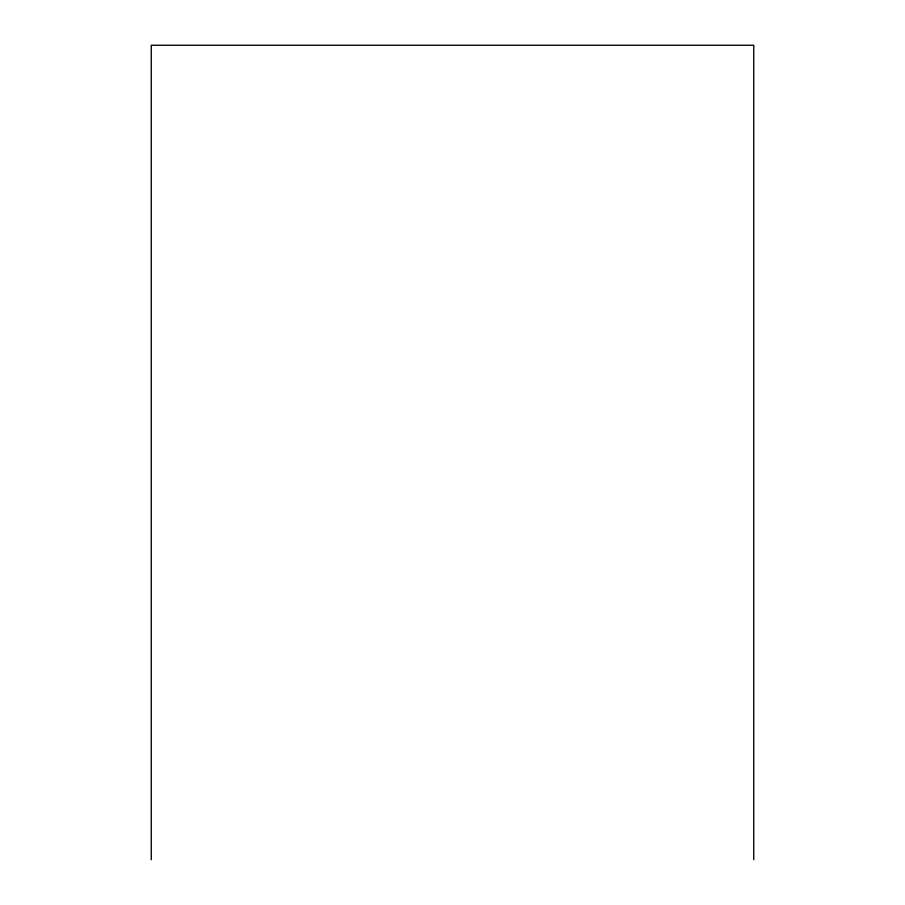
<?xml version="1.0" encoding="UTF-8"?>
<svg xmlns="http://www.w3.org/2000/svg" width="905" height="905" viewBox="0 0 905 905"><rect width="100%" height="100%" fill="white"/><g stroke="black" fill="none" stroke-linecap="round" stroke-linejoin="round"><path stroke-width="1.36" d="M753.741 859.75L753.741 45.25L151.259 45.25L151.259 859.75"/></g></svg>
